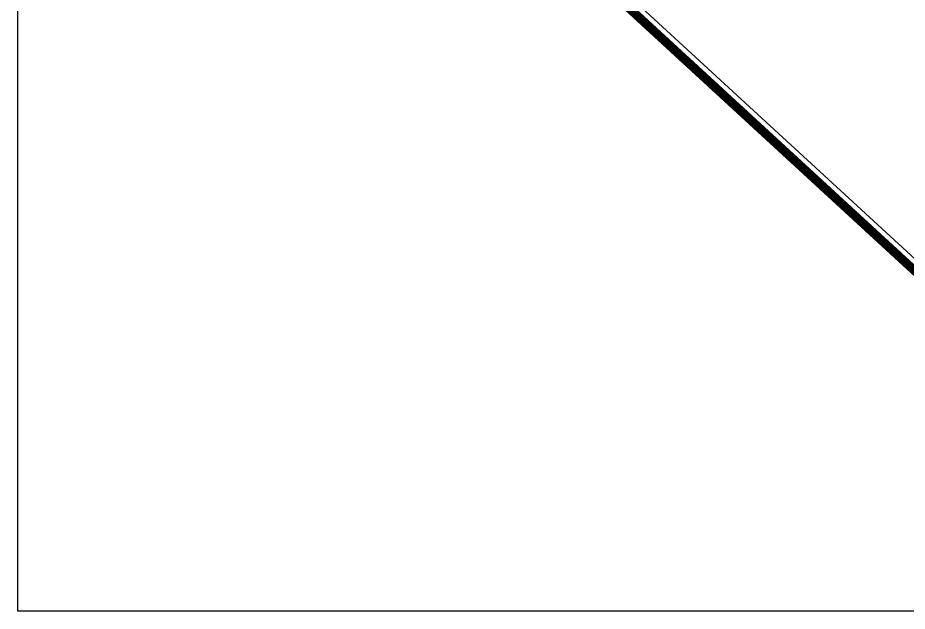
# Model space of a CAD drawing. Extents: x 9555 to 11275, y -8412 to -6382.
# Drawn here: x 9972 to 10172.5, y -8399 to -8265.3 of the extents above; entities that cross this region are included whole.
import ezdxf

# ---------------------------------------------------------------- set-up
doc = ezdxf.new("R2010")
doc.units = 0
doc.header["$MEASUREMENT"] = 0
doc.header["$XCLIPFRAME"] = 2
doc.linetypes.add('DASHEDX2', pattern=[1.5, 1, -0.5])
doc.layers.get('0').update_dxf_attribs({"color": 53, "lineweight": 50})
for name, color, linetype in [('02_CAT', 7, 'Continuous'), ('Fgl-Cat_Txt-DivisioneAllegati', 161, 'DASHEDX2'), ('Immagine', 181, 'Continuous')]:
    doc.layers.add(name, color=color, linetype=linetype)
doc.layers.add('Fgl.957E_Estratto', color=5, linetype='Continuous', lineweight=30)
picture_1 = doc.add_image_def('image2.png', size_in_pixel=(4950, 3510))

# ---------------------------------------------------------------- blocks, each defined once
blk = doc.blocks.new('-Fgl. 957E Estratto Foglio Intero_PostFR2')
at = {"layer": 'Immagine'}
image = blk.add_image(picture_1, insert=(9917.28, -8422.51), size_in_units=(838.18, 594.35), rotation=0.00109, dxfattribs=at)
image.set_boundary_path([(308.76, 193.63), (4680.16, 3410.46)])
image.dxf.flags = 15
blk = doc.blocks.new('- Fogli_Unione (Estratti_20043_SpostatoComeAll.957E_SuRIL_PostFR1-FR2-FR3 (2021-02-08)')
blk.add_blockref('-Fgl. 957E Estratto Foglio Intero_PostFR2', (0, 0))
blk = doc.blocks.new('2493-1_PostFRAZ')
at = {"layer": 'Fgl-Cat_Txt-DivisioneAllegati', "const_width": 2}
blk.add_lwpolyline([(9987.5, -8150.66), (10201.9, -8347.73), (10255.31, -8396.35), (10408.58, -8288.55), (10406.94, -8286.15), (10412.81, -8282.09), (10414.5, -8284.43), (10494.27, -8229.65), (10492.47, -8227.05), (10499.26, -8222.64), (10501.07, -8224.78), (10580.41, -8169.76), (10702.69, -8099.8)], dxfattribs=at)
at = {"layer": 'Fgl.957E_Estratto'}
blk.add_lwpolyline([(10195.69, -7953.18), (10135.98, -8006.38), (10055.54, -8077.7), (9990.36, -8150.49), (10203.25, -8346.25), (10255.47, -8393.79), (10405.81, -8288.05), (10404.16, -8285.64), (10413.29, -8279.33), (10414.98, -8281.68), (10491.48, -8229.14), (10489.66, -8226.5), (10499.65, -8220), (10501.42, -8222.1), (10579.34, -8168.07), (10701.6, -8098.12)], dxfattribs=at)
at = {"layer": '02_CAT'}
blk.add_blockref('- Fogli_Unione (Estratti_20043_SpostatoComeAll.957E_SuRIL_PostFR1-FR2-FR3 (2021-02-08)', (2.4, 6.76), dxfattribs=at)

msp = doc.modelspace()

# ---------------------------------------------------------------- block references
at = {"layer": '02_CAT'}
msp.add_blockref('2493-1_PostFRAZ', (0, 0), dxfattribs=at)

doc.saveas('drawing.dxf')
